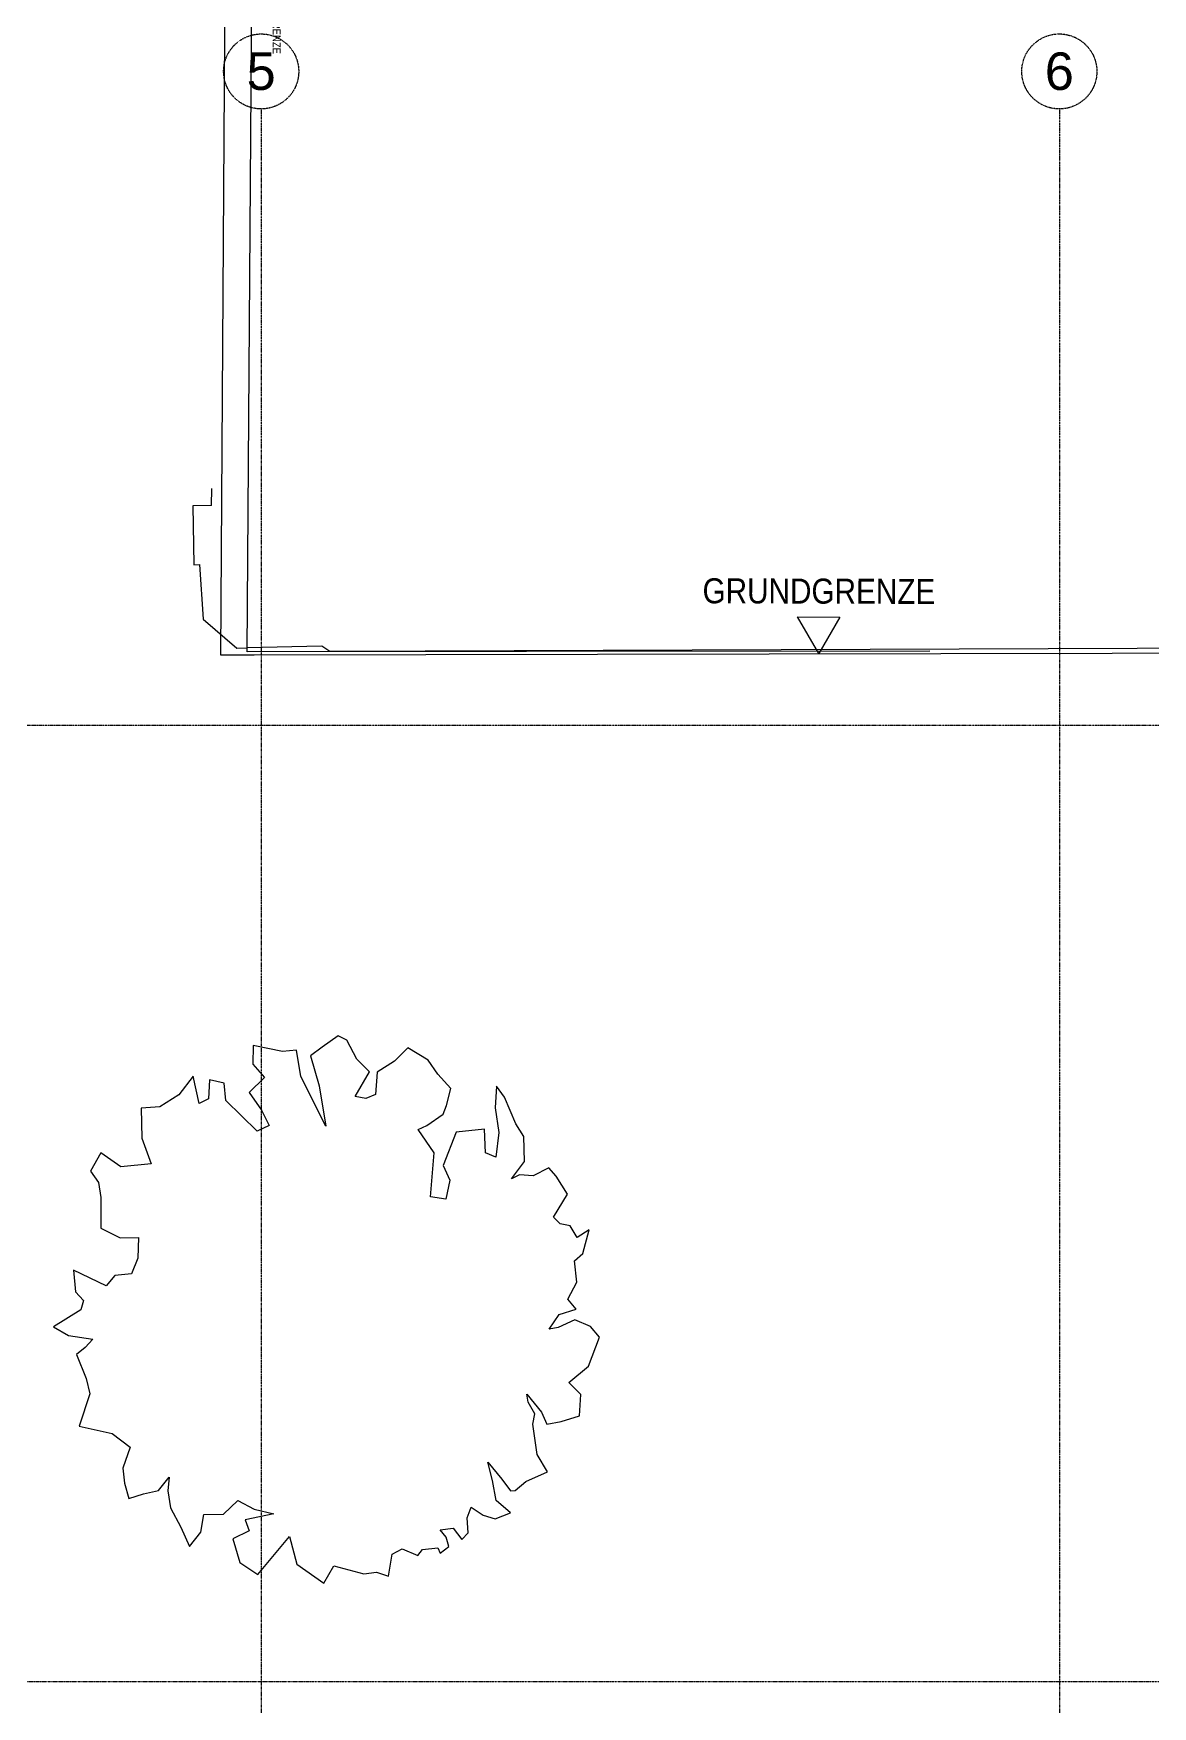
# Model space of a CAD drawing. Header units: millimetres. Extents: x -1798295 to -1733564, y -52013 to 52701.
# Drawn here: x -1756473 to -1752001, y 73 to 6764 of the extents above; entities that cross this region are included whole.
import ezdxf
from ezdxf.enums import TextEntityAlignment as Align

# ---------------------------------------------------------------- set-up
doc = ezdxf.new("R2010")
doc.units = ezdxf.units.MM
doc.linetypes.add('STRICHPUNKT', pattern=[1, 0.5, -0.25, 0, -0.25])
for name, color, linetype in [('02-AXO-G00-L03-M0', 8, 'STRICHPUNKT'), ('02-DIM-G00-L03-ACHSEN', 8, 'Continuous'), ('02-TWB-G00-L03-M0', 5, 'Continuous'), ('09-FIL-G00-L03-BLAU', 161, 'Continuous'), ('09-NAT-G00-L03-PFLANZEN', 9, 'Continuous'), ('09-VER-G00-L03-ABBRUCH', 50, 'Continuous'), ('09-VER-G00-L03-GEBÄUDE', 5, 'Continuous'), ('09-VER-G00-L03-GRUNDSTÜCKSGRENZE', 161, 'Continuous')]:
    doc.layers.add(name, color=color, linetype=linetype)
doc.styles.add('ARIAL', font='arial.ttf', dxfattribs={"width": 0.85})
doc.styles.get("Standard").update_dxf_attribs({"font": 'arial.ttf'})
doc.dimstyles.new('pp chromy&schneider', dxfattribs={"dimscale": 0.005, "dimtxt": 25, "dimasz": 10, "dimexe": 0, "dimexo": 0, "dimgap": 5, "dimtad": 1, "dimdec": 1, "dimlfac": 100, "dimrnd": 0.1, "dimzin": 9, "dimdsep": 46, "dimtxsty": 'ARIAL', "dimblk": 'c&s kote', "dimcen": 0, "dimse1": 1, "dimse2": 1, "dimclrd": 8, "dimclrt": 8, "dimadec": 0, "dimazin": 0, "dimtfac": 0.75, "dimtdec": 1, "dimtix": 1, "dimtmove": 2, "dimatfit": 0, "dimldrblk": 'NONE', "dimfxl": 1, "dimtolj": 1, "dimlwd": -1, "dimarcsym": 0})

# ---------------------------------------------------------------- blocks, each defined once
blk = doc.blocks.new('01-HK3')
blk.add_lwpolyline([(0, 0), (0.0423, 0.0732), (-0.0423, 0.0732)], close=True)
at = {"color": 0, "style": 'ARIAL', "width": 0.85}
blk.add_attdef('HEIGHT', text='', height=0.05, dxfattribs=at).set_placement((0, 0.35), align=Align.TOP_CENTER)
blk = doc.blocks.new('c&s kote')
at = {"color": 8}
for p, q in [((0, -2), (0, 2)), ((0, 2), (0, -2)), ((-2, 0), (2, 0)), ((2, 0), (-2, 0))]:
    blk.add_line(p, q, dxfattribs=at)
blk.add_circle((0, 0), 0.5, dxfattribs=at)
blk = doc.blocks.new('*D277')
at = {"layer": '02-DIM-G00-L03-ACHSEN', "color": 8, "transparency": 16777216}
blk.add_arc((-1737493.3, 3998.1), 378.3, 0.00757, 89.99243, dxfattribs=at)
at = {"layer": 'Defpoints', "color": 0, "transparency": 16777216}
for p in [(-1737493.3, 6461.8), (-1737165.8, 4187.3), (-1768782.6, 3998.1), (-1735093.3, 3998.1), (-1737493.3, -28465.6)]:
    blk.add_point(p, dxfattribs=at)
at = {"layer": '02-DIM-G00-L03-ACHSEN', "color": 8, "transparency": 16777216, "xscale": 0.05, "yscale": 0.05, "zscale": 0.05}
for p, rotation in [((-1737493.3, 4376.4), 179.9962138351538), ((-1737115.1, 3998.1), 270.0037875515814)]:
    blk.add_blockref('c&s kote', p, dxfattribs=dict(at, rotation=rotation))
at = {"layer": '02-DIM-G00-L03-ACHSEN', "color": 8, "transparency": 16777216, "insert": (-1737225.8, 4265.7), "char_height": 0.125, "attachment_point": 5, "rotation": 315, "style": 'ARIAL'}
blk.add_mtext('\\A1;90.00°', dxfattribs=at)
blk = doc.blocks.new('_None')
blk = doc.blocks.new('*D278')
at = {"layer": '02-DIM-G00-L03-ACHSEN', "color": 8, "transparency": 16777216}
blk.add_arc((-1765663.3, -25395.2), 946.5, 179.31551, 269.99697, dxfattribs=at)
at = {"layer": 'Defpoints', "color": 0, "transparency": 16777216}
for p in [(-1765663.3, 6461.8), (-1768706, -25358.7), (-1735093.3, -25762.1), (-1766486.8, -25861.9), (-1765663.3, -28465.6)]:
    blk.add_point(p, dxfattribs=at)
at = {"layer": '02-DIM-G00-L03-ACHSEN', "color": 8, "transparency": 16777216, "xscale": 0.05, "yscale": 0.05, "zscale": 0.05}
for p, rotation in [((-1766609.8, -25383.9), 89.31399766154718), ((-1765663.3, -26341.7), 359.998487369845)]:
    blk.add_blockref('c&s kote', p, dxfattribs=dict(at, rotation=rotation))
at = {"layer": '02-DIM-G00-L03-ACHSEN', "color": 8, "transparency": 16777216, "insert": (-1766336.6, -26060.4), "char_height": 0.125, "attachment_point": 5, "rotation": 314.65624, "style": 'ARIAL'}
blk.add_mtext('\\A1;90.69°', dxfattribs=at)
blk = doc.blocks.new('*D279')
at = {"layer": '02-DIM-G00-L03-ACHSEN', "color": 8, "transparency": 16777216}
blk.add_arc((-1737493.3, -25733.3), 916.3, 270.00313, 359.30936, dxfattribs=at)
at = {"layer": 'Defpoints', "color": 0, "transparency": 16777216}
for p in [(-1737493.3, 6461.8), (-1768706, -25358.7), (-1735093.3, -25762.1), (-1737038.4, -26528.6), (-1737493.3, -28465.6)]:
    blk.add_point(p, dxfattribs=at)
at = {"layer": '02-DIM-G00-L03-ACHSEN', "color": 8, "transparency": 16777216, "xscale": 0.05, "yscale": 0.05, "zscale": 0.05}
for p, rotation in [((-1736577.1, -25744.2), 89.31092105198894), ((-1737493.3, -26649.5), 180.0015639796901)]:
    blk.add_blockref('c&s kote', p, dxfattribs=dict(at, rotation=rotation))
at = {"layer": '02-DIM-G00-L03-ACHSEN', "color": 8, "transparency": 16777216, "insert": (-1736849.4, -26385), "char_height": 0.125, "attachment_point": 5, "rotation": 44.65624, "style": 'ARIAL'}
blk.add_mtext('\\A1;89.31°', dxfattribs=at)

msp = doc.modelspace()

# ---------------------------------------------------------------- linework, layer by layer
at = {"layer": '02-AXO-G00-L03-M0', "color": 251, "true_color": 0x636466}
for points in [[(-1755563.3326, 6461.8259), (-1755563.3321, -28465.6159)], [(-1752373.3326, 6461.8259), (-1752373.3321, -28465.6159)], [(-1768782.5963, 3998.1263), (-1735093.3325, 3998.1267)], [(-1768705.4733, 173.1276), (-1735092.8418, 173.128)]]:
    msp.add_lwpolyline(points, dxfattribs=at)
for centre in [(-1755563.3326, 6611.8259), (-1752373.3326, 6611.8259)]:
    msp.add_circle(centre, 150, dxfattribs=at)
at = {"layer": '02-TWB-G00-L03-M0', "color": 251, "true_color": 0x636466}
msp.add_lwpolyline([(-1750995.3425, 4308.3813), (-1755619.7468, 4291.2811), (-1755599.8246, 7105.8393), (-1755584.518, 9268.8615), (-1755580.1893, 12575.8313), (-1755573.1206, 16428.0908), (-1755596.6081, 22285.8229), (-1751200.8044, 22367.7833), (-1751206.3969, 22667.7311), (-1750810.3015, 22662.2544)], dxfattribs=at)
at = {"layer": '09-NAT-G00-L03-PFLANZEN', "color": 251, "true_color": 0x636466}
msp.add_lwpolyline([(-1755319.3165, 2710.0737), (-1755366.0467, 2674.9251), (-1755332.0818, 2555.3557), (-1755304.2995, 2393.8977), (-1755405.409, 2593.0344), (-1755422.1208, 2697.6986), (-1755478.0916, 2693.1139), (-1755594.7941, 2716.2468), (-1755596.8948, 2641.8773), (-1755550.0886, 2587.9528), (-1755611.721, 2529.2762), (-1755561.3794, 2457.4391), (-1755530.8985, 2396.7111), (-1755579.1442, 2374.0391), (-1755704.4691, 2496.3324), (-1755711.17, 2566.3745), (-1755769.2907, 2579.1791), (-1755774.1612, 2502.6928), (-1755811.2308, 2484.6655), (-1755834.504, 2593.5463), (-1755893.0682, 2518.7886), (-1755968.3211, 2470.7075), (-1756043.0155, 2466.4277), (-1756039.6647, 2345.8221), (-1756002.7504, 2243.52), (-1756123.7735, 2230.8857), (-1756204.6215, 2287.097), (-1756246.0099, 2214.1201), (-1756212.9225, 2168.311), (-1756204.6241, 2109.2033), (-1756203.9404, 1986.2418), (-1756126.3563, 1947.4025), (-1756053.552, 1948.8257), (-1756056.0476, 1866.529), (-1756082.1729, 1803.2459), (-1756147.607, 1796.7751), (-1756183.1346, 1756.0439), (-1756313.1275, 1817.6185), (-1756305.2476, 1731.2601), (-1756274.0523, 1697.2887), (-1756284.3281, 1658.9415), (-1756393.6199, 1592.1267), (-1756333.7631, 1557.1369), (-1756236.0229, 1542.7106), (-1756266.5899, 1509.0368), (-1756300.9115, 1480.5255), (-1756263.0444, 1385.2054), (-1756247.9192, 1323.726), (-1756291.108, 1193.9089), (-1756159.3257, 1164.4726), (-1756086.5533, 1110.6855), (-1756115.8382, 1026.4632), (-1756109.1899, 966.3156), (-1756092.4277, 904.5603), (-1756034.0027, 924.1601), (-1755973.7087, 937.2535), (-1755930.6049, 990.7307), (-1755936.6133, 935.8081), (-1755926.0366, 867.4627), (-1755884.034, 789.8023), (-1755849.1637, 713.2477), (-1755804.9368, 770.3452), (-1755792.3971, 841.0885), (-1755714.1488, 842.0876), (-1755656.1859, 897.3996), (-1755591.2856, 861.7592), (-1755513.285, 844.3717), (-1755627.652, 820.1671), (-1755611.3304, 775.9896), (-1755676.2229, 743.4184), (-1755648.0562, 648.685), (-1755576.8323, 601.3501), (-1755450.5869, 753.1609), (-1755421.2412, 642.1112), (-1755312.7122, 565.9871), (-1755273.2159, 636.4052), (-1755152.6922, 603.6627), (-1755101.7395, 610.1071), (-1755053.7906, 594.0652), (-1755040.3837, 682.7508), (-1755000.2356, 703.1776), (-1754937.0088, 677.5723), (-1754917.9952, 701.202), (-1754857.8475, 707.8502), (-1754847.4708, 686.1734), (-1754812.969, 713.3952), (-1754823.3617, 751.0165), (-1754848.472, 779.8999), (-1754795.9589, 785.9965), (-1754761.9522, 740.5519), (-1754736.5897, 767.3066), (-1754739.8756, 827.6534), (-1754723.8232, 871.0227), (-1754676.1865, 838.3948), (-1754628.2674, 823.9978), (-1754566.5169, 848.2281), (-1754624.3707, 896.6271), (-1754639.3794, 976.8917), (-1754657.0007, 1050.8279), (-1754602.1355, 981.885), (-1754567.3585, 936.0489), (-1754547.5813, 936.9796), (-1754505.4208, 972.5914), (-1754418.9695, 1011.1493), (-1754460.6326, 1080.5515), (-1754477.6326, 1202.3341), (-1754468.9888, 1244.3012), (-1754496.1313, 1290.6889), (-1754501.5019, 1322.5335), (-1754442.5436, 1250.0492), (-1754422.0975, 1201.7224), (-1754364.6046, 1212.4884), (-1754291.0329, 1236.1728), (-1754286.1192, 1321.1409), (-1754333.8277, 1368.5383), (-1754254.9768, 1434.9209), (-1754210.8355, 1550.2178), (-1754246.5254, 1592.9427), (-1754310.3793, 1619.5294), (-1754376.5066, 1589.4258), (-1754412.8216, 1582.1973), (-1754371.8045, 1641.1843), (-1754304.381, 1662.2022), (-1754338.2981, 1702.8048), (-1754302.0496, 1769.7827), (-1754311.2816, 1855.0693), (-1754277.2617, 1885.3704), (-1754252.4465, 1979.4578), (-1754300.3968, 1948.7164), (-1754328.083, 1995.5285), (-1754368.2661, 2004.0663), (-1754394.5381, 2030.1703), (-1754339.109, 2122.6233), (-1754384.1475, 2194.3864), (-1754413.3509, 2226.8113), (-1754476.3141, 2195.4015), (-1754530.3077, 2199.1747), (-1754562.9069, 2183.0053), (-1754510.8966, 2252.9036), (-1754513.1931, 2352.7865), (-1754545.326, 2402.9019), (-1754591.0973, 2509.4341), (-1754622.7102, 2553.964), (-1754628.7473, 2467.5741), (-1754613.9415, 2368.8763), (-1754625.2037, 2269.8298), (-1754666.3377, 2286.8112), (-1754671.1449, 2382.3775), (-1754783.3735, 2369.3481), (-1754836.142, 2236.0647), (-1754809.6228, 2177.4582), (-1754825.704, 2102.6217), (-1754886.9549, 2111.2426), (-1754871.3955, 2287.0488), (-1754935.9246, 2380.3714), (-1754900.6595, 2396.5087), (-1754835.6354, 2441.8814), (-1754822.2731, 2476.4271), (-1754805.8955, 2544.8564), (-1754857.5746, 2601.8078), (-1754896.5111, 2657.7391), (-1754976.6444, 2707.5515), (-1755030.23, 2653.2984), (-1755099.5092, 2610.0717), (-1755106.8526, 2520.5177), (-1755144.8511, 2504.7256), (-1755187.6687, 2513.1435), (-1755130.5467, 2611.6071), (-1755181.1652, 2662.318), (-1755220.793, 2737.9134), (-1755255.1477, 2755.585)], close=True, dxfattribs=at)
at = {"layer": '09-VER-G00-L03-ABBRUCH', "color": 251, "ltscale": 0.5, "true_color": 0x636466}
for p, q in [((-1755761.3496, 4876.5712), (-1755760.5893, 4943.6093)), ((-1755761.3496, 4876.5712), (-1755835.8679, 4875.2126)), ((-1755320.8062, 4314.0512), (-1755619.6361, 4306.9191)), ((-1755289.0909, 4292.5038), (-1755320.8062, 4314.0512))]:
    msp.add_line(p, q, dxfattribs=at)
at = {"layer": '09-VER-G00-L03-ABBRUCH', "color": 251, "ltscale": 1, "true_color": 0x636466}
for p, q in [((-1755835.8679, 4875.2126), (-1755831.7959, 4638.4797)), ((-1755831.7959, 4638.4797), (-1755809.6576, 4639.7068)), ((-1755809.6576, 4639.7068), (-1755795.4088, 4421.3853)), ((-1755795.4088, 4421.3853), (-1755660.822, 4305.937)), ((-1755660.822, 4305.937), (-1755619.6361, 4306.9191))]:
    msp.add_line(p, q, dxfattribs=at)
at = {"layer": '09-VER-G00-L03-ABBRUCH', "color": 251, "ltscale": 0.2, "true_color": 0x636466}
msp.add_line((-1755289.0909, 4292.5038), (-1755320.8062, 4314.0512), dxfattribs=at)
at = {"layer": '09-VER-G00-L03-GEBÄUDE', "color": 251, "ltscale": 0.2, "true_color": 0x636466}
msp.add_line((-1755320.8062, 4314.0512), (-1755619.6361, 4306.9191), dxfattribs=at)
at = {"layer": '09-VER-G00-L03-GEBÄUDE', "color": 251, "ltscale": 0.5, "true_color": 0x636466}
for p, q in [((-1754503.2692, 4292.6406), (-1755289.0909, 4292.5038)), ((-1752891.2536, 4292.9211), (-1754503.2692, 4292.6406))]:
    msp.add_line(p, q, dxfattribs=at)
at = {"layer": '09-VER-G00-L03-GEBÄUDE', "color": 251, "ltscale": 1, "true_color": 0x636466}
msp.add_lwpolyline([(-1755289.0909, 4292.5038), (-1755320.8062, 4314.0512)], dxfattribs=at)
at = {"layer": '09-VER-G00-L03-GRUNDSTÜCKSGRENZE', "color": 251, "true_color": 0x636466}
msp.add_lwpolyline([(-1738443.3362, -26015.1962), (-1749606.4063, -25887.8999), (-1766101.6008, -25684.4748), (-1766009.1343, 4259.5436), (-1792927.1881, 4208.4721), (-1793057.1833, 4209.1356), (-1792974.6592, 20376.8239), (-1792964.8981, 22289.1605), (-1777971.1258, 22405.3561), (-1755608.3691, 22460.8982), (-1755726.0561, 4278.4007), (-1755591.8376, 4279.3082), (-1738443.3386, 4311.844)], close=True, dxfattribs=at)

# ---------------------------------------------------------------- block references
at = {"layer": '09-FIL-G00-L03-BLAU', "color": 251, "true_color": 0x636466, "xscale": 640.0000009155387, "yscale": 640.0000008864747, "zscale": 640.0000009004616, "rotation": 270.0000007120257}
msp.add_blockref('01-HK3', (-1755709.539, 6830.2754), dxfattribs=at).add_auto_attribs({'HEIGHT': 'GRUNDGRENZE'})
at = {"layer": '09-FIL-G00-L03-BLAU', "color": 251, "true_color": 0x636466}
ref = msp.add_blockref('01-HK3', (-1753335.0196, 4283.5901), dxfattribs=dict(at, xscale=-2000.000000016163, yscale=2000.000000025193, zscale=2000, rotation=359.8230722415039))
ref.add_attrib('HEIGHT', 'GRUNDGRENZE', dxfattribs={"layer": '0', "color": 0, "extrusion": (0, 0, -1), "height": 100, "rotation": 0.17692776, "style": 'ARIAL', "text_generation_flag": 2, "width": 0.85}).set_placement((1753334.0932, 4583.5886), align=Align.TOP_CENTER)

# ---------------------------------------------------------------- texts
at = {"layer": '02-AXO-G00-L03-M0', "color": 251, "true_color": 0x636466, "char_height": 150, "width": 303.3, "attachment_point": 5, "rotation": 0.00000069}
for s, insert in [('{\\fArial|b0|i0|c0|p34;5}', (-1755563.3326, 6611.8259)), ('{\\fArial|b0|i0|c0|p34;6}', (-1752373.3326, 6611.8259))]:
    msp.add_mtext(s, dxfattribs=dict(at, insert=insert))

# ---------------------------------------------------------------- dimensions: what is measured, and where the dimension line sits
at = {"layer": '02-DIM-G00-L03-ACHSEN', "color": 251, "true_color": 0x636466}
for base, line1, line2, picture, middle in [((-1737165.7549, 4187.2537), ((-1768782.5963, 3998.1263), (-1735093.3325, 3998.1267)), ((-1737493.3326, 6461.8261), (-1737493.3321, -28465.6157)), '*D277', (-1737225.8037, 4265.6555)), ((-1737038.3742, -26528.5927), ((-1737493.3326, 6461.8261), (-1737493.3321, -28465.6157)), ((-1768705.9637, -25358.7014), (-1735093.3322, -25762.0526)), '*D279', (-1736849.392, -26384.9664)), ((-1766486.8046, -25861.902), ((-1765663.3326, 6461.8257), (-1765663.3321, -28465.6161)), ((-1768705.9637, -25358.7014), (-1735093.3322, -25762.0526)), '*D278', (-1766336.5652, -26060.4157))]:
    dim = msp.add_angular_dim_2l(base=base, line1=line1, line2=line2, dimstyle='pp chromy&schneider', override={"dimzin": 8, "dimadec": 2}, dxfattribs=at)
    dim.commit()
    dim.dimension.update_dxf_attribs({"geometry": picture, "text_midpoint": middle})

doc.saveas('drawing.dxf')
